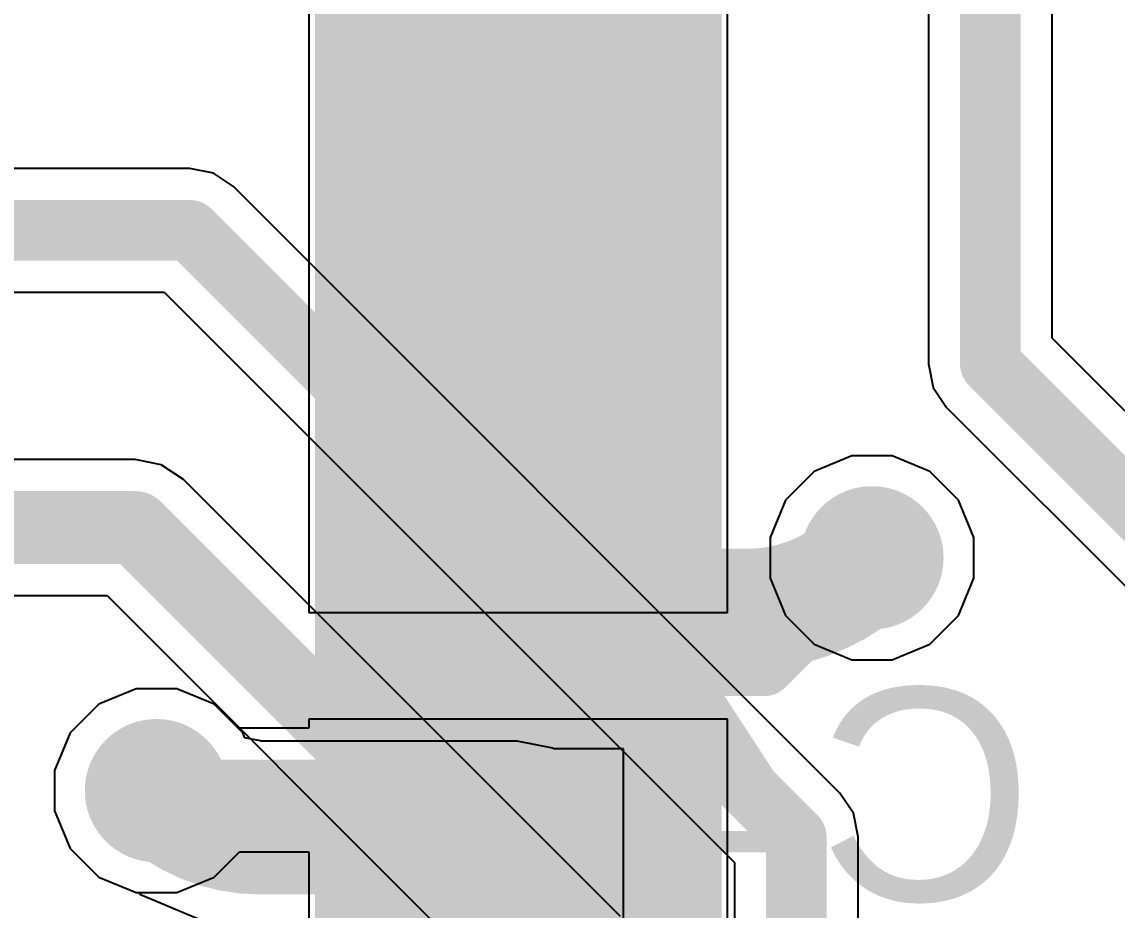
# Model space of a CAD drawing. Header units: inches. Extents: x -4.4 to 45.3, y -0.3 to 53.7.
# Drawn here: x 26.093 to 30.681, y 20.801 to 24.52 of the extents above; entities that cross this region are included whole.
import ezdxf

# ---------------------------------------------------------------- set-up
doc = ezdxf.new("R2010")
doc.units = ezdxf.units.IN
for name, color, linetype in [('Bottom Layer', 5, 'Continuous'), ('Bottom Overlay', 54, 'Continuous'), ('Bottom Paste', 16, 'Continuous'), ('Bottom Solder', 6, 'Continuous'), ('Signal_1', 16, 'Continuous'), ('Signal_2', 76, 'Continuous'), ('Top Layer', 1, 'Continuous'), ('Top Paste', 8, 'Continuous'), ('Top Solder', 216, 'Continuous'), ('Via Holes', 16, 'Continuous')]:
    doc.layers.add(name, color=color, linetype=linetype)
doc.styles.add('Arial', font='', dxfattribs={"height": 0.2})
doc.styles.get('Arial').set_extended_font_data('Arial')

# ---------------------------------------------------------------- blocks, each defined once
blk = doc.blocks.new('TQFP_100_14_14__54')
at = {"layer": 'Top Layer'}
for points in [[(1.15000024, 8.45000215), (1.15000024, 6.950002609999999), (0.8500008399999999, 6.950002609999999), (0.8500008399999999, 8.45000215)], [(1.64999924, 8.45000215), (1.64999924, 6.950002609999999), (1.34999984, 6.950002609999999), (1.34999984, 8.45000215)], [(2.15000078, 8.45000215), (2.15000078, 6.950002609999999), (1.85000138, 6.950002609999999), (1.85000138, 8.45000215)], [(2.64999978, 8.45000215), (2.64999978, 6.950002609999999), (2.35000038, 6.950002609999999), (2.35000038, 8.45000215)], [(3.15000132, 8.45000215), (3.15000132, 6.950002609999999), (2.85000192, 6.950002609999999), (2.85000192, 8.45000215)], [(3.65000032, 8.45000215), (3.65000032, 6.950002609999999), (3.35000092, 6.950002609999999), (3.35000092, 8.45000215)], [(4.14999932, 8.45000215), (4.14999932, 6.950002609999999), (3.84999992, 6.950002609999999), (3.84999992, 8.45000215)], [(4.65000086, 8.45000215), (4.65000086, 6.950002609999999), (4.35000146, 6.950002609999999), (4.35000146, 8.45000215)]]:
    blk.add_hatch(color=1, dxfattribs=at).paths.add_polyline_path(points)
at = {"layer": 'Top Paste'}
for points in [[(1.15000024, 8.45000215), (1.15000024, 6.950002609999999), (0.8500008399999999, 6.950002609999999), (0.8500008399999999, 8.45000215)], [(1.64999924, 8.45000215), (1.64999924, 6.950002609999999), (1.34999984, 6.950002609999999), (1.34999984, 8.45000215)], [(2.15000078, 8.45000215), (2.15000078, 6.950002609999999), (1.85000138, 6.950002609999999), (1.85000138, 8.45000215)], [(2.64999978, 8.45000215), (2.64999978, 6.950002609999999), (2.35000038, 6.950002609999999), (2.35000038, 8.45000215)], [(3.15000132, 8.45000215), (3.15000132, 6.950002609999999), (2.85000192, 6.950002609999999), (2.85000192, 8.45000215)], [(3.65000032, 8.45000215), (3.65000032, 6.950002609999999), (3.35000092, 6.950002609999999), (3.35000092, 8.45000215)], [(4.14999932, 8.45000215), (4.14999932, 6.950002609999999), (3.84999992, 6.950002609999999), (3.84999992, 8.45000215)], [(4.65000086, 8.45000215), (4.65000086, 6.950002609999999), (4.35000146, 6.950002609999999), (4.35000146, 8.45000215)]]:
    blk.add_hatch(color=8, dxfattribs=at).paths.add_polyline_path(points)
at = {"layer": 'Top Solder'}
for points in [[(1.25160024, 8.551602149999999), (1.25160024, 6.84840261), (0.74840084, 6.84840261), (0.74840084, 8.551602149999999)], [(1.75159924, 8.551602149999999), (1.75159924, 6.84840261), (1.24839984, 6.84840261), (1.24839984, 8.551602149999999)], [(2.25160078, 8.551602149999999), (2.25160078, 6.84840261), (1.74840138, 6.84840261), (1.74840138, 8.551602149999999)], [(2.75159978, 8.551602149999999), (2.75159978, 6.84840261), (2.24840038, 6.84840261), (2.24840038, 8.551602149999999)], [(3.25160132, 8.551602149999999), (3.25160132, 6.84840261), (2.74840192, 6.84840261), (2.74840192, 8.551602149999999)], [(3.75160032, 8.551602149999999), (3.75160032, 6.84840261), (3.24840092, 6.84840261), (3.24840092, 8.551602149999999)], [(4.25159932, 8.551602149999999), (4.25159932, 6.84840261), (3.74839992, 6.84840261), (3.74839992, 8.551602149999999)], [(4.75160086, 8.551602149999999), (4.75160086, 6.84840261), (4.248401459999999, 6.84840261), (4.248401459999999, 8.551602149999999)]]:
    blk.add_hatch(color=216, dxfattribs=at).paths.add_polyline_path(points)
blk = doc.blocks.new('C___0402_B_91')
at = {"layer": 'Bottom Layer'}
for points in [[(-0.2413, 0.3175), (-0.2412999999999999, -0.3175), (-0.6985, -0.3175), (-0.6985, 0.3175)], [(0.6985, 0.3175), (0.6985, -0.3175), (0.2413, -0.3175), (0.2412999999999999, 0.3175)]]:
    blk.add_hatch(color=5, dxfattribs=at).paths.add_polyline_path(points)
at = {"layer": 'Bottom Paste'}
for points in [[(-0.2413, 0.3175), (-0.2412999999999999, -0.3175), (-0.6985, -0.3175), (-0.6985, 0.3175)], [(0.6985, 0.3175), (0.6985, -0.3175), (0.2413, -0.3175), (0.2412999999999999, 0.3175)]]:
    blk.add_hatch(color=16, dxfattribs=at).paths.add_polyline_path(points)
at = {"layer": 'Bottom Solder'}
for points in [[(-0.18130012, 0.37749988), (-0.18130012, -0.37749988), (-0.7584998799999999, -0.37749988), (-0.7584998799999999, 0.37749988)], [(0.7584998799999999, 0.37749988), (0.7584998799999999, -0.37749988), (0.18130012, -0.37749988), (0.18130012, 0.37749988)]]:
    blk.add_hatch(color=6, dxfattribs=at).paths.add_polyline_path(points)
at = {"layer": 'Bottom Overlay'}
for points in [[(-0.7874, 0.4064, 0.127, 0.127, 0), (-0.2794, 0.4064, 0.127, 0.127, 0)], [(-0.7874, 0.4064, 0.127, 0.127, 0), (-0.7874, -0.4064, 0.127, 0.127, 0)], [(0.2794, 0.4064, 0.127, 0.127, 0), (0.7874, 0.4064, 0.127, 0.127, 0)], [(0.7874, 0.4064, 0.127, 0.127, 0), (0.7874, -0.4064, 0.127, 0.127, 0)], [(-0.7874, -0.4064, 0.127, 0.127, 0), (-0.2794, -0.4064, 0.127, 0.127, 0)], [(0.2794, -0.4064, 0.127, 0.127, 0), (0.7874, -0.4064, 0.127, 0.127, 0)]]:
    blk.add_lwpolyline(points, format="xyseb", dxfattribs=at)
for points in [[(-0.8191499999999999, 0.4064, 0.0635, 0.0635, 1), (-0.7556499999999999, 0.4064, 0.0635, 0.0635, 1)], [(-0.8191499999999999, 0.4064, 0.0635, 0.0635, 1), (-0.7556499999999999, 0.4064, 0.0635, 0.0635, 1)], [(-0.31115, 0.4064, 0.0635, 0.0635, 1), (-0.24765, 0.4064, 0.0635, 0.0635, 1)], [(0.24765, 0.4064, 0.0635, 0.0635, 1), (0.31115, 0.4064, 0.0635, 0.0635, 1)], [(0.7556499999999999, 0.4064, 0.0635, 0.0635, 1), (0.8191499999999999, 0.4064, 0.0635, 0.0635, 1)], [(0.7556499999999999, 0.4064, 0.0635, 0.0635, 1), (0.8191499999999999, 0.4064, 0.0635, 0.0635, 1)], [(-0.8191499999999999, -0.4064, 0.0635, 0.0635, 1), (-0.7556499999999999, -0.4064, 0.0635, 0.0635, 1)], [(-0.8191499999999999, -0.4064, 0.0635, 0.0635, 1), (-0.7556499999999999, -0.4064, 0.0635, 0.0635, 1)], [(-0.31115, -0.4064, 0.0635, 0.0635, 1), (-0.24765, -0.4064, 0.0635, 0.0635, 1)], [(0.24765, -0.4064, 0.0635, 0.0635, 1), (0.31115, -0.4064, 0.0635, 0.0635, 1)], [(0.7556499999999999, -0.4064, 0.0635, 0.0635, 1), (0.8191499999999999, -0.4064, 0.0635, 0.0635, 1)], [(0.7556499999999999, -0.4064, 0.0635, 0.0635, 1), (0.8191499999999999, -0.4064, 0.0635, 0.0635, 1)]]:
    blk.add_lwpolyline(points, format="xyseb", close=True, dxfattribs=at)

msp = doc.modelspace()

# ---------------------------------------------------------------- hatches: boundary and pattern name
at = {"layer": 'Bottom Layer'}
h = msp.add_hatch(color=5, dxfattribs=at)
edge = h.paths.add_edge_path()
edge.add_arc((29.65407328, 22.27605146), 0.2999994, 0, 360)
h = msp.add_hatch(color=5, dxfattribs=at)
edge = h.paths.add_edge_path()
edge.add_arc((26.65687328, 21.30095308), 0.2999994, 0, 360)
at = {"layer": 'Signal_1'}
h = msp.add_hatch(color=16, dxfattribs=at)
edge = h.paths.add_edge_path()
edge.add_arc((29.65407328, 22.27605146), 0.2999994, 0, 360)
h = msp.add_hatch(color=16, dxfattribs=at)
edge = h.paths.add_edge_path()
edge.add_arc((26.65687328, 21.30095308), 0.2999994, 0, 360)
at = {"layer": 'Signal_2'}
h = msp.add_hatch(color=76, dxfattribs=at)
edge = h.paths.add_edge_path()
edge.add_arc((29.65407328, 22.27605146), 0.2999994, 0, 360)
h = msp.add_hatch(color=76, dxfattribs=at)
edge = h.paths.add_edge_path()
edge.add_arc((26.65687328, 21.30095308), 0.2999994, 0, 360)
at = {"layer": 'Top Layer'}
h = msp.add_hatch(color=1, dxfattribs=at)
edge = h.paths.add_edge_path()
edge.add_arc((29.65407328, 22.27605146), 0.2999994, 0, 360)
h = msp.add_hatch(color=1, dxfattribs=at)
edge = h.paths.add_edge_path()
edge.add_arc((26.65687328, 21.30095308), 0.2999994, 0, 360)
at = {"layer": 'Via Holes'}
h = msp.add_hatch(color=7, dxfattribs=at)
edge = h.paths.add_edge_path()
edge.add_arc((29.65407328, 22.27605146), 0.1499997, 0, 360)
h = msp.add_hatch(color=7, dxfattribs=at)
edge = h.paths.add_edge_path()
edge.add_arc((26.65687328, 21.30095308), 0.1499997, 0, 360)

# ---------------------------------------------------------------- linework, layer by layer
at = {"layer": 'Bottom Layer'}
for p, q in [((26.57193822, 21.72795248), (26.41499924, 21.66294372)), ((26.74180834, 21.72795248), (26.57193822, 21.72795248)), ((26.89874732, 21.66294372), (26.74180834, 21.72795248)), ((26.41499924, 21.66294372), (26.29488264, 21.54282712)), ((27.01886392, 21.54282712), (26.89874732, 21.66294372)), ((26.29488264, 21.54282712), (26.22987388, 21.38588814)), ((27.02724592, 21.52259348), (27.01886392, 21.54282712)), ((27.09349166, 21.50941596), (27.02724592, 21.52259348)), ((27.09349166, 21.50856506), (27.09349166, 21.50941596)), ((28.16861523999999, 21.50856506), (27.09349166, 21.50856506)), ((28.31727382, 21.47899438), (28.16861523999999, 21.50856506)), ((28.32220396, 21.4757), (28.31727382, 21.47899438)), ((28.61311524, 21.4757), (28.32220396, 21.4757)), ((28.61311524, 20.7645), (28.61311524, 21.4757)), ((26.22987388, 21.38588814), (26.22987388, 21.21601802)), ((26.22987388, 21.21601802), (26.29488264, 21.05907904)), ((26.29488264, 21.05907904), (26.41499924, 20.93896244)), ((26.41499924, 20.93896244), (26.57193822, 20.87395368)), ((26.57193822, 20.87395368), (26.57881146, 20.87395368)), ((26.57881146, 20.87395368), (26.58994682, 20.86540912)), ((26.58994682, 20.86540912), (26.8328394, 20.76479972))]:
    msp.add_line(p, q, dxfattribs=at)
for points in [[(29.65407328, 22.27605146, 0.508, 0.508, -0.198912367379658), (29.1322379, 22.0599, 0.508, 0.508, 0)], [(28.16861523999999, 22.0599, 0.508, 0.508, 0), (29.1322379, 22.0599, 0.508, 0.508, 0)], [(27.09349166, 21.1201, 0.508, 0.508, -0.198912367379658), (26.65687328, 21.30095308, 0.508, 0.508, 0)], [(27.09349166, 21.1201, 0.508, 0.508, 0), (28.16861523999999, 21.1201, 0.508, 0.508, 0)]]:
    msp.add_lwpolyline(points, format="xyseb", dxfattribs=at)
for points in [[(29.52707328, 22.27605146, 0.254, 0.254, 1), (29.78107328, 22.27605146, 0.254, 0.254, 1)], [(28.04161524, 22.0599, 0.254, 0.254, 1), (28.29561524, 22.0599, 0.254, 0.254, 1)], [(29.0052379, 22.0599, 0.254, 0.254, 1), (29.2592379, 22.0599, 0.254, 0.254, 1)], [(29.0052379, 22.0599, 0.254, 0.254, 1), (29.2592379, 22.0599, 0.254, 0.254, 1)], [(26.52987328, 21.30095308, 0.254, 0.254, 1), (26.78387328, 21.30095308, 0.254, 0.254, 1)], [(26.96649166, 21.1201, 0.254, 0.254, 1), (27.22049166, 21.1201, 0.254, 0.254, 1)], [(26.96649166, 21.1201, 0.254, 0.254, 1), (27.22049166, 21.1201, 0.254, 0.254, 1)], [(28.04161524, 21.1201, 0.254, 0.254, 1), (28.29561524, 21.1201, 0.254, 0.254, 1)]]:
    msp.add_lwpolyline(points, format="xyseb", close=True, dxfattribs=at)
at = {"layer": 'Signal_1'}
for p, q in [((29.56913822, 22.70305086), (29.41219924, 22.6380421)), ((29.73900833999999, 22.70305086), (29.56913822, 22.70305086)), ((29.89594732, 22.6380421), (29.73900833999999, 22.70305086)), ((29.41219924, 22.6380421), (29.29208264, 22.5179255)), ((30.01606392, 22.5179255), (29.89594732, 22.6380421)), ((29.29208264, 22.5179255), (29.22707388, 22.36098652)), ((30.08107268, 22.36098652), (30.01606392, 22.5179255)), ((29.22707388, 22.36098652), (29.22707388, 22.1911164)), ((30.08107268, 22.1911164), (30.08107268, 22.36098652)), ((29.22707388, 22.1911164), (29.29208264, 22.03417742)), ((30.01606392, 22.03417742), (30.08107268, 22.1911164)), ((29.29208264, 22.03417742), (29.41219924, 21.91406082)), ((29.89594732, 21.91406082), (30.01606392, 22.03417742)), ((29.41219924, 21.91406082), (29.56913822, 21.84905206)), ((29.73900833999999, 21.84905206), (29.89594732, 21.91406082)), ((29.56913822, 21.84905206), (29.73900833999999, 21.84905206))]:
    msp.add_line(p, q, dxfattribs=at)
at = {"layer": 'Signal_2'}
for p, q in [((29.89082414, 24.64871118), (29.89082414, 23.08861524)), ((30.40877586, 23.19588706), (30.40877586, 24.64871118)), ((26.79701524, 23.90637586), (21.09670406, 23.90637586)), ((26.89612096, 23.88666292), (26.79701524, 23.90637586)), ((26.98013908, 23.83052384), (26.89612096, 23.88666292)), ((29.52013908, 21.29052384), (26.98013908, 23.83052384)), ((21.09670406, 23.38842414), (26.68974342, 23.38842414)), ((26.68974342, 23.38842414), (29.07803938, 21.00012818)), ((32.0353436, 21.56931932), (30.40877586, 23.19588706)), ((29.89082414, 23.08861524), (29.91053708, 22.98950952)), ((29.91053708, 22.98950952), (29.96667616, 22.9054914)), ((29.96667616, 22.9054914), (31.74494794, 21.12721962)), ((26.56840254, 22.6876737), (22.20110622, 22.6876737)), ((26.56841524, 22.68767624), (26.56840254, 22.6876737)), ((26.67743204, 22.66598972), (26.56841524, 22.68767624)), ((26.76985248, 22.60423724), (26.67743204, 22.66598972)), ((29.56913822, 22.70305086), (29.41219924, 22.6380421)), ((29.73900833999999, 22.70305086), (29.56913822, 22.70305086)), ((29.89594732, 22.6380421), (29.73900833999999, 22.70305086)), ((29.41219924, 22.6380421), (29.29208264, 22.5179255)), ((30.01606392, 22.5179255), (29.89594732, 22.6380421)), ((28.60076322, 20.77332396), (26.76985248, 22.60423724)), ((29.29208264, 22.5179255), (29.22707388, 22.36098652)), ((30.08107268, 22.36098652), (30.01606392, 22.5179255)), ((29.22707388, 22.36098652), (29.22707388, 22.1911164)), ((30.08107268, 22.1911164), (30.08107268, 22.36098652)), ((29.22707388, 22.1911164), (29.29208264, 22.03417742)), ((30.01606392, 22.03417742), (30.08107268, 22.1911164)), ((22.20110622, 22.1179263), (26.45041446, 22.1179263)), ((26.45041446, 22.1179263), (28.1144599, 20.4538834)), ((29.29208264, 22.03417742), (29.41219924, 21.91406082)), ((29.89594732, 21.91406082), (30.01606392, 22.03417742)), ((29.41219924, 21.91406082), (29.56913822, 21.84905206)), ((29.73900833999999, 21.84905206), (29.89594732, 21.91406082)), ((29.56913822, 21.84905206), (29.73900833999999, 21.84905206)), ((29.57627816, 21.20650572), (29.52013908, 21.29052384)), ((29.5959911, 21.1074), (29.57627816, 21.20650572)), ((29.5959911, 6.45725658), (29.5959911, 21.1074)), ((29.07803938, 21.00012818), (29.07803938, 6.34998476))]:
    msp.add_line(p, q, dxfattribs=at)
for points in [[(30.1498, 23.08861524, 0.254, 0.254, 0), (30.1498, 24.9936, 0.254, 0.254, 0)], [(20.75181524, 23.6474, 0.254, 0.254, 0), (26.79701524, 23.6474, 0.254, 0.254, 0)], [(26.79701524, 23.6474, 0.254, 0.254, 0), (29.33701524, 21.1074, 0.254, 0.254, 0)], [(30.1498, 23.08861524, 0.254, 0.254, 0), (31.92807178, 21.31034346, 0.254, 0.254, 0)], [(21.88211524, 22.4028, 0.3048, 0.3048, 0), (26.56841524, 22.4028, 0.3048, 0.3048, 0)], [(26.56841524, 22.4028, 0.3048, 0.3048, 0), (28.3993336, 20.57188164, 0.3048, 0.3048, 0)], [(29.33701524, 6.34998476, 0.254, 0.254, 0), (29.33701524, 21.1074, 0.254, 0.254, 0)]]:
    msp.add_lwpolyline(points, format="xyseb", dxfattribs=at)
for points in [[(26.73351524, 23.6474, 0.127, 0.127, 1), (26.86051524, 23.6474, 0.127, 0.127, 1)], [(26.73351524, 23.6474, 0.127, 0.127, 1), (26.86051524, 23.6474, 0.127, 0.127, 1)], [(30.0863, 23.08861524, 0.127, 0.127, 1), (30.2133, 23.08861524, 0.127, 0.127, 1)], [(30.0863, 23.08861524, 0.127, 0.127, 1), (30.2133, 23.08861524, 0.127, 0.127, 1)], [(26.49221524, 22.4028, 0.1524, 0.1524, 1), (26.64461524, 22.4028, 0.1524, 0.1524, 1)], [(26.49221524, 22.4028, 0.1524, 0.1524, 1), (26.64461524, 22.4028, 0.1524, 0.1524, 1)], [(29.27351524, 21.1074, 0.127, 0.127, 1), (29.40051524, 21.1074, 0.127, 0.127, 1)], [(29.27351524, 21.1074, 0.127, 0.127, 1), (29.40051524, 21.1074, 0.127, 0.127, 1)]]:
    msp.add_lwpolyline(points, format="xyseb", close=True, dxfattribs=at)
at = {"layer": 'Top Layer'}
for p, q in [((27.29541912, 25.0468003), (27.29541912, 24.04679976)), ((29.04941612, 24.04679976), (29.04941612, 25.0468003)), ((27.29541912, 24.04679976), (27.29541912, 23.04679922)), ((29.04941612, 23.04679922), (29.04941612, 24.04679976)), ((27.29541912, 23.04679922), (27.29541912, 22.04679868)), ((29.04941612, 22.04679868), (29.04941612, 23.04679922)), ((27.29541912, 22.04679868), (29.04941612, 22.04679868)), ((26.57193822, 21.72795248), (26.41499924, 21.66294372)), ((26.74180834, 21.72795248), (26.57193822, 21.72795248)), ((26.89874732, 21.66294372), (26.74180834, 21.72795248)), ((26.41499924, 21.66294372), (26.29488264, 21.54282712)), ((26.99916114, 21.5625299), (26.89874732, 21.66294372)), ((27.29541912, 21.5625299), (26.99916114, 21.5625299)), ((29.04941612, 21.60080008), (27.29541912, 21.60080008)), ((27.29541912, 21.60080008), (27.29541912, 21.5625299)), ((29.04941612, 20.54679914), (29.04941612, 21.60080008)), ((26.29488264, 21.54282712), (26.22987388, 21.38588814)), ((26.22987388, 21.38588814), (26.22987388, 21.21601802)), ((26.22987388, 21.21601802), (26.29488264, 21.05907904)), ((26.29488264, 21.05907904), (26.41499924, 20.93896244)), ((26.89874732, 20.93896244), (27.00436306, 21.04457818)), ((27.00436306, 21.04457818), (27.29541912, 21.04457818)), ((27.29541912, 21.04457818), (27.29541912, 20.04680014)), ((26.41499924, 20.93896244), (26.57193822, 20.87395368)), ((26.74180834, 20.87395368), (26.89874732, 20.93896244)), ((26.57193822, 20.87395368), (26.74180834, 20.87395368))]:
    msp.add_line(p, q, dxfattribs=at)
for points in [[(29.2018212, 21.82379938, 0.254, 0.254, 0), (29.65407328, 22.27605146, 0.254, 0.254, 0)], [(28.17241762, 21.82379938, 0.254, 0.254, 0), (29.2018212, 21.82379938, 0.254, 0.254, 0)], [(26.65947423999999, 21.30355404, 0.254, 0.254, 0), (28.19987756, 21.30355404, 0.254, 0.254, 0)], [(27.71344724, 21.32380038, 0.254, 0.254, 0), (28.17241762, 21.32380038, 0.254, 0.254, 0)], [(28.17241762, 21.32380038, 0.254, 0.254, -0.001212090833167201), (28.1725624, 21.32394516, 0.254, 0.254, 0)], [(28.1725624, 21.32394516, 0.254, 0.254, -0.1976526225274431), (28.20247598, 21.33625146, 0.254, 0.254, 0)]]:
    msp.add_lwpolyline(points, format="xyseb", dxfattribs=at)
for points in [[(29.59057328, 22.27605146, 0.127, 0.127, 1), (29.71757328, 22.27605146, 0.127, 0.127, 1)], [(28.10891762, 21.82379938, 0.127, 0.127, 1), (28.23591762, 21.82379938, 0.127, 0.127, 1)], [(29.1383212, 21.82379938, 0.127, 0.127, 1), (29.2653212, 21.82379938, 0.127, 0.127, 1)], [(29.1383212, 21.82379938, 0.127, 0.127, 1), (29.2653212, 21.82379938, 0.127, 0.127, 1)], [(26.59597424, 21.30355404, 0.127, 0.127, 1), (26.72297424, 21.30355404, 0.127, 0.127, 1)], [(27.64994724, 21.32380038, 0.127, 0.127, 1), (27.77694723999999, 21.32380038, 0.127, 0.127, 1)], [(28.10891762, 21.32380038, 0.127, 0.127, 1), (28.23591762, 21.32380038, 0.127, 0.127, 1)], [(28.10891762, 21.32380038, 0.127, 0.127, 1), (28.23591762, 21.32380038, 0.127, 0.127, 1)], [(28.1090624, 21.32394516, 0.127, 0.127, 1), (28.2360624, 21.32394516, 0.127, 0.127, 1)], [(28.1090624, 21.32394516, 0.127, 0.127, 1), (28.2360624, 21.32394516, 0.127, 0.127, 1)], [(28.13637756, 21.30355404, 0.127, 0.127, 1), (28.26337756, 21.30355404, 0.127, 0.127, 1)], [(28.13897598, 21.33625146, 0.127, 0.127, 1), (28.26597598, 21.33625146, 0.127, 0.127, 1)]]:
    msp.add_lwpolyline(points, format="xyseb", close=True, dxfattribs=at)

# ---------------------------------------------------------------- block references
for name, p, rotation in [('TQFP_100_14_14__54', (20.47241524, 25.3238), 270), ('C___0402_B_91', (28.16861523999999, 21.59), 90)]:
    msp.add_blockref(name, p, dxfattribs=dict(rotation=rotation))

# ---------------------------------------------------------------- texts
at = {"layer": 'Bottom Overlay', "style": 'Arial', "text_generation_flag": 2}
msp.add_text('C4', height=0.889, dxfattribs=at).set_placement((30.33160811999999, 20.84084478))

doc.saveas('drawing.dxf')
